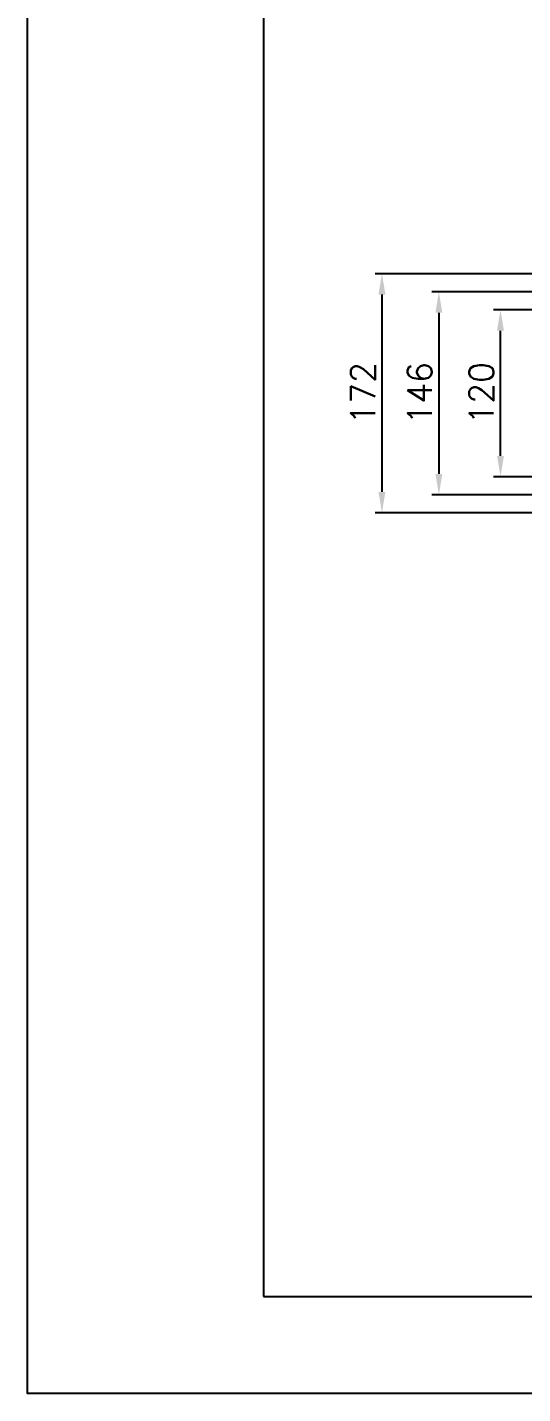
# Model space of a CAD drawing. Extents: x 39521 to 39941, y -9225 to -8631.
# Drawn here: x 39521.1 to 39592.4, y -9225.3 to -9028.7 of the extents above; entities that cross this region are included whole.
import ezdxf

# ---------------------------------------------------------------- set-up
doc = ezdxf.new("R2010")
doc.units = 0
doc.header["$LTSCALE"] = 7
doc.header["$MEASUREMENT"] = 0
doc.layers.get('0').update_dxf_attribs({"color": 2, "linetype": 'CONTINUOUS'})
doc.layers.add('D', color=2, linetype='CONTINUOUS')
doc.styles.add('GHS', font='ROMANS.shx', dxfattribs={"bigfont": 'GHS.shx'})

msp = doc.modelspace()

# ---------------------------------------------------------------- linework, layer by layer
at = {"color": 4}
for p, q in [((39555.1, -8662.28), (39555.1, -9211.28)), ((39555.1, -9211.28), (39930.1, -9211.28))]:
    msp.add_line(p, q, dxfattribs=at)
at = {"layer": 'D'}
for p, q in [((39610.6, -9064.12), (39571.17, -9064.12)), ((39572.17, -9067.12), (39572.17, -9095.52)), ((39612.37, -9066.72), (39579.37, -9066.72)), ((39580.37, -9069.72), (39580.37, -9092.92)), ((39600.1, -9069.32), (39588.24, -9069.32)), ((39589.24, -9090.32), (39589.24, -9072.32)), ((39599.8, -9093.32), (39588.24, -9093.32)), ((39612.37, -9095.92), (39579.37, -9095.92)), ((39610.6, -9098.52), (39571.17, -9098.52))]:
    msp.add_line(p, q, dxfattribs=at)
msp.add_lwpolyline([(39521.1, -8631.28), (39941.1, -8631.28), (39941.1, -9225.28), (39521.1, -9225.28)], close=True, dxfattribs=at)
for points in [[(39571.67, -9067.12), (39572.67, -9067.12), (39572.17, -9064.12)], [(39579.87, -9069.72), (39580.87, -9069.72), (39580.37, -9066.72)], [(39588.74, -9072.32), (39589.74, -9072.32), (39589.24, -9069.32)], [(39588.74, -9090.32), (39589.74, -9090.32), (39589.24, -9093.32)], [(39579.87, -9092.92), (39580.87, -9092.92), (39580.37, -9095.92)], [(39571.67, -9095.52), (39572.67, -9095.52), (39572.17, -9098.52)]]:
    msp.add_solid(points, dxfattribs=at)

# ---------------------------------------------------------------- texts
at = {"layer": 'D', "char_height": 3.5, "attachment_point": 5, "rotation": 90, "style": 'GHS'}
for s, insert in [('\\A1;172', (39569.42, -9081.32)), ('\\A1;146', (39577.62, -9081.32)), ('\\A1;120', (39586.49, -9081.32))]:
    msp.add_mtext(s, dxfattribs=dict(at, insert=insert))

doc.saveas('drawing.dxf')
